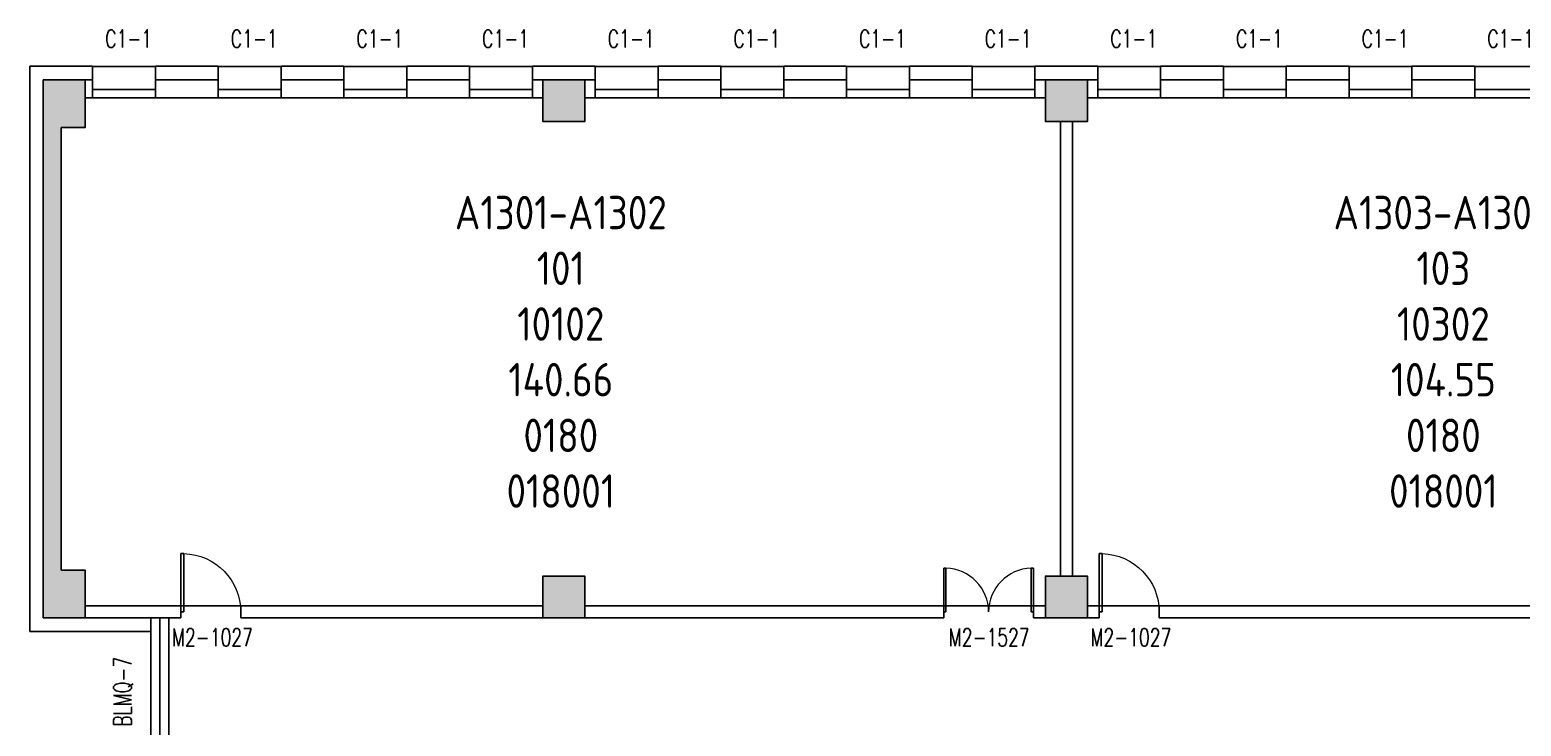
# Model space of a CAD drawing. Extents: x 1914783 to 1990581, y 313528 to 416301.
# Drawn here: x 1915419 to 1940345, y 404654 to 416301 of the extents above; entities that cross this region are included whole.
import ezdxf

# ---------------------------------------------------------------- set-up
doc = ezdxf.new("R2010")
doc.units = 0
doc.header["$LTSCALE"] = 1000
doc.header["$MEASUREMENT"] = 0
for name, color, linetype in [('body', 30, 'Continuous'), ('RM$', 5, 'Continuous'), ('RM$TXT', 5, 'Continuous')]:
    doc.layers.add(name, color=color, linetype=linetype)
doc.styles.add('_TCH_WINDOW', font='txt.shx', dxfattribs={"height": 3.5, "bigfont": 'hztxt.shx'})
doc.styles.get("Standard").update_dxf_attribs({"font": 'gbenor.shx', "bigfont": 'gbcbig.shx'})

# ---------------------------------------------------------------- blocks, each defined once
blk = doc.blocks.new('$WINLIB2D$00000004')
for p, q in [((-0.5, 0.5), (0.5, 0.5)), ((-0.5, 0.241), (0.5, 0.241)), ((-0.5, -0.5), (0.5, -0.5))]:
    blk.add_line(p, q)
blk = doc.blocks.new('$DorLib2D$00000002')
for p, q in [((-0.5, 0), (-0.5, 0.4875)), ((-0.475, 0.4875), (-0.5, 0.4875)), ((-0.475, 0), (-0.475, 0.4875)), ((0.475, 0), (0.475, 0.4875)), ((0.475, 0.4875), (0.5, 0.4875)), ((0.5, 0), (0.5, 0.4875)), ((-0.5, 0), (-0.475, 0)), ((0.5, 0), (0.475, 0))]:
    blk.add_line(p, q)
at = {"lineweight": 13}
for centre, start, end in [((-0.4875, 0), 0, 88.53072), ((0.4875, 0), 91.46928, 180)]:
    blk.add_arc(centre, 0.4875, start, end, dxfattribs=at)
blk = doc.blocks.new('$DorLib2D$00000001')
for p, q in [((0.45, 0.975), (0.5, 0.975)), ((0.45, 0), (0.45, 0.975)), ((0.5, 0), (0.5, 0.975)), ((0.5, 0), (0.45, 0))]:
    blk.add_line(p, q)
at = {"lineweight": 13}
blk.add_arc((0.475, 0), 0.975, 91.4693, 180, dxfattribs=at)

msp = doc.modelspace()

# ---------------------------------------------------------------- hatches: boundary and pattern name
at = {"layer": 'body'}
for points in [[(1915644, 414665), (1916344, 414665), (1916344, 415465), (1915644, 415465)], [(1923994, 414765), (1924694, 414765), (1924694, 415465), (1923994, 415465)], [(1932394, 414765), (1933094, 414765), (1933094, 415465), (1932394, 415465)], [(1915644, 407265), (1915944, 407265), (1915944, 414665), (1915644, 414665)], [(1915644, 406464), (1916344, 406464), (1916344, 407265), (1915644, 407265)], [(1923994, 406464), (1924694, 406464), (1924694, 407164), (1923994, 407164)], [(1932394, 406464), (1933094, 406464), (1933094, 407164), (1932394, 407164)]]:
    msp.add_hatch(color=256, dxfattribs=at).paths.add_polyline_path(points)

# ---------------------------------------------------------------- linework, layer by layer
for p, q in [((1916469, 415690), (1915419, 415690)), ((1915419, 415690), (1915419, 406240)), ((1916469, 415690), (1916469, 415465)), ((1918569, 415690), (1917519, 415690)), ((1917519, 415690), (1917519, 415465)), ((1918569, 415690), (1918569, 415465)), ((1920669, 415690), (1919619, 415690)), ((1919619, 415690), (1919619, 415465)), ((1920669, 415690), (1920669, 415465)), ((1922769, 415690), (1921719, 415690)), ((1921719, 415690), (1921719, 415465)), ((1922769, 415690), (1922769, 415465)), ((1924344, 415690), (1923819, 415690)), ((1923819, 415690), (1923819, 415465)), ((1924869, 415690), (1924344, 415690)), ((1924869, 415690), (1924869, 415465)), ((1926969, 415690), (1925919, 415690)), ((1925919, 415690), (1925919, 415465)), ((1926969, 415690), (1926969, 415465)), ((1929069, 415690), (1928019, 415690)), ((1928019, 415690), (1928019, 415465)), ((1929069, 415690), (1929069, 415465)), ((1931169, 415690), (1930119, 415690)), ((1930119, 415690), (1930119, 415465)), ((1931169, 415690), (1931169, 415465)), ((1932744, 415690), (1932219, 415690)), ((1932219, 415690), (1932219, 415465)), ((1933269, 415690), (1932744, 415690)), ((1933269, 415690), (1933269, 415465)), ((1935369, 415690), (1934319, 415690)), ((1934319, 415690), (1934319, 415465)), ((1935369, 415690), (1935369, 415465)), ((1937469, 415690), (1936419, 415690)), ((1936419, 415690), (1936419, 415465)), ((1937469, 415690), (1937469, 415465)), ((1939569, 415690), (1938519, 415690)), ((1938519, 415690), (1938519, 415465)), ((1939569, 415690), (1939569, 415465)), ((1916344, 415465), (1915644, 415465)), ((1915644, 415465), (1915644, 414665)), ((1916469, 415465), (1916344, 415465)), ((1916344, 414665), (1916344, 415465)), ((1916469, 415165), (1916469, 415465)), ((1918569, 415465), (1917519, 415465)), ((1917519, 415465), (1917519, 415165)), ((1918569, 415165), (1918569, 415465)), ((1920669, 415465), (1919619, 415465)), ((1919619, 415465), (1919619, 415165)), ((1920669, 415165), (1920669, 415465)), ((1922769, 415465), (1921719, 415465)), ((1921719, 415465), (1921719, 415165)), ((1922769, 415165), (1922769, 415465)), ((1923994, 415465), (1923819, 415465)), ((1923819, 415465), (1923819, 415165)), ((1924694, 415465), (1923994, 415465)), ((1923994, 415465), (1923994, 414765)), ((1924869, 415465), (1924694, 415465)), ((1924694, 414765), (1924694, 415465)), ((1924869, 415165), (1924869, 415465)), ((1926969, 415465), (1925919, 415465)), ((1925919, 415465), (1925919, 415165)), ((1926969, 415165), (1926969, 415465)), ((1929069, 415465), (1928019, 415465)), ((1928019, 415465), (1928019, 415165)), ((1929069, 415165), (1929069, 415465)), ((1931169, 415465), (1930119, 415465)), ((1930119, 415465), (1930119, 415165)), ((1931169, 415165), (1931169, 415465)), ((1932394, 415465), (1932219, 415465)), ((1932219, 415465), (1932219, 415165)), ((1933094, 415465), (1932394, 415465)), ((1932394, 415465), (1932394, 414765)), ((1933269, 415465), (1933094, 415465)), ((1933094, 414765), (1933094, 415465)), ((1933269, 415165), (1933269, 415465)), ((1935369, 415465), (1934319, 415465)), ((1934319, 415465), (1934319, 415165)), ((1935369, 415165), (1935369, 415465)), ((1937469, 415465), (1936419, 415465)), ((1936419, 415465), (1936419, 415165)), ((1937469, 415165), (1937469, 415465)), ((1939569, 415465), (1938519, 415465)), ((1938519, 415465), (1938519, 415165)), ((1939569, 415165), (1939569, 415465)), ((1916344, 415165), (1916469, 415165)), ((1917519, 415165), (1918569, 415165)), ((1919619, 415165), (1920669, 415165)), ((1921719, 415165), (1922769, 415165)), ((1923819, 415165), (1923994, 415165)), ((1924694, 415165), (1924869, 415165)), ((1925919, 415165), (1926969, 415165)), ((1928019, 415165), (1929069, 415165)), ((1930119, 415165), (1931169, 415165)), ((1932219, 415165), (1932394, 415165)), ((1933094, 415165), (1933269, 415165)), ((1934319, 415165), (1935369, 415165)), ((1936419, 415165), (1937469, 415165)), ((1938519, 415165), (1939569, 415165)), ((1923994, 414765), (1924694, 414765)), ((1932394, 414765), (1933094, 414765)), ((1932644, 407164), (1932644, 414765)), ((1932844, 407164), (1932844, 414765)), ((1915644, 414665), (1915644, 407265)), ((1915944, 414665), (1915944, 407265)), ((1915944, 414665), (1916344, 414665)), ((1915644, 407265), (1915644, 406464)), ((1916344, 407265), (1915944, 407265)), ((1916344, 406464), (1916344, 407265)), ((1924694, 407164), (1923994, 407164)), ((1923994, 407164), (1923994, 406464)), ((1924694, 406464), (1924694, 407164)), ((1933094, 407164), (1932394, 407164)), ((1932394, 407164), (1932394, 406464)), ((1933094, 406464), (1933094, 407164)), ((1916344, 406665), (1917444, 406665)), ((1917944, 406665), (1917444, 406665)), ((1917944, 406464), (1917944, 406665)), ((1923994, 406665), (1918944, 406665)), ((1918944, 406665), (1918944, 406464)), ((1930694, 406665), (1924694, 406665)), ((1930694, 406464), (1930694, 406665)), ((1932394, 406665), (1932194, 406665)), ((1932194, 406665), (1932194, 406464)), ((1933294, 406665), (1933094, 406665)), ((1933294, 406464), (1933294, 406665)), ((1940794, 406665), (1934294, 406665)), ((1934294, 406665), (1934294, 406464)), ((1915644, 406464), (1916344, 406464)), ((1916344, 406464), (1917444, 406464)), ((1917444, 406464), (1917444, 404065)), ((1917444, 406464), (1917944, 406464)), ((1917594, 406464), (1917594, 404065)), ((1917744, 406464), (1917744, 404065)), ((1918944, 406464), (1923994, 406464)), ((1923994, 406464), (1924694, 406464)), ((1924694, 406464), (1930694, 406464)), ((1932194, 406464), (1932394, 406464)), ((1932394, 406464), (1933094, 406464)), ((1933094, 406464), (1933294, 406464)), ((1934294, 406464), (1940794, 406464)), ((1915419, 406240), (1917444, 406240))]:
    msp.add_line(p, q, dxfattribs=at)
at = {"layer": 'RM$'}
for points in [[(1915944, 414665), (1916344, 414665), (1916344, 415165), (1923994, 415165), (1923994, 414765), (1924694, 414765), (1924694, 415165), (1932394, 415165), (1932394, 414765), (1932644, 414765), (1932644, 407165), (1932394, 407165), (1932394, 406665), (1924694, 406665), (1924694, 407165), (1923994, 407165), (1923994, 406665), (1916344, 406665), (1916344, 407265), (1915944, 407265)], [(1932844, 414765), (1933094, 414765), (1933094, 415165), (1940794, 415165), (1940794, 414765), (1941494, 414765), (1941494, 415165), (1945244, 415165), (1945244, 406665), (1941494, 406665), (1941494, 407165), (1940794, 407165), (1940794, 406665), (1933094, 406665), (1933094, 407165), (1932844, 407165)]]:
    msp.add_lwpolyline(points, close=True, dxfattribs=at)

# ---------------------------------------------------------------- block references
at = {"layer": 'body'}
ref = msp.add_blockref('$WINLIB2D$00000004', (1916994, 415427), dxfattribs=dict(at, xscale=1050, yscale=525, zscale=1050, rotation=180))
ref.add_attrib('A', 'C1-1', (1916679, 416003), dxfattribs={"height": 297.5, "style": '_TCH_WINDOW', "width": 0.705882})
ref = msp.add_blockref('$WINLIB2D$00000004', (1919094, 415427), dxfattribs=dict(at, xscale=1050, yscale=525, zscale=1050, rotation=180))
ref.add_attrib('A', 'C1-1', (1918779, 416003), dxfattribs={"height": 297.5, "style": '_TCH_WINDOW', "width": 0.705882})
ref = msp.add_blockref('$WINLIB2D$00000004', (1921194, 415427), dxfattribs=dict(at, xscale=1050, yscale=525, zscale=1050, rotation=180))
ref.add_attrib('A', 'C1-1', (1920879, 416003), dxfattribs={"height": 297.5, "style": '_TCH_WINDOW', "width": 0.705882})
ref = msp.add_blockref('$WINLIB2D$00000004', (1923294, 415427), dxfattribs=dict(at, xscale=1050, yscale=525, zscale=1050, rotation=180))
ref.add_attrib('A', 'C1-1', (1922979, 416003), dxfattribs={"height": 297.5, "style": '_TCH_WINDOW', "width": 0.705882})
ref = msp.add_blockref('$WINLIB2D$00000004', (1925394, 415427), dxfattribs=dict(at, xscale=1050, yscale=525, zscale=1050, rotation=180))
ref.add_attrib('A', 'C1-1', (1925079, 416003), dxfattribs={"height": 297.5, "style": '_TCH_WINDOW', "width": 0.705882})
ref = msp.add_blockref('$WINLIB2D$00000004', (1927494, 415427), dxfattribs=dict(at, xscale=1050, yscale=525, zscale=1050, rotation=180))
ref.add_attrib('A', 'C1-1', (1927179, 416003), dxfattribs={"height": 297.5, "style": '_TCH_WINDOW', "width": 0.705882})
ref = msp.add_blockref('$WINLIB2D$00000004', (1929594, 415427), dxfattribs=dict(at, xscale=1050, yscale=525, zscale=1050, rotation=180))
ref.add_attrib('A', 'C1-1', (1929279, 416003), dxfattribs={"height": 297.5, "style": '_TCH_WINDOW', "width": 0.705882})
ref = msp.add_blockref('$WINLIB2D$00000004', (1931694, 415427), dxfattribs=dict(at, xscale=1050, yscale=525, zscale=1050, rotation=180))
ref.add_attrib('A', 'C1-1', (1931379, 416003), dxfattribs={"height": 297.5, "style": '_TCH_WINDOW', "width": 0.705882})
ref = msp.add_blockref('$WINLIB2D$00000004', (1933794, 415427), dxfattribs=dict(at, xscale=1050, yscale=525, zscale=1050, rotation=180))
ref.add_attrib('A', 'C1-1', (1933479, 416003), dxfattribs={"height": 297.5, "style": '_TCH_WINDOW', "width": 0.705882})
ref = msp.add_blockref('$WINLIB2D$00000004', (1935894, 415427), dxfattribs=dict(at, xscale=1050, yscale=525, zscale=1050, rotation=180))
ref.add_attrib('A', 'C1-1', (1935579, 416003), dxfattribs={"height": 297.5, "style": '_TCH_WINDOW', "width": 0.705882})
ref = msp.add_blockref('$WINLIB2D$00000004', (1937994, 415427), dxfattribs=dict(at, xscale=1050, yscale=525, zscale=1050, rotation=180))
ref.add_attrib('A', 'C1-1', (1937679, 416003), dxfattribs={"height": 297.5, "style": '_TCH_WINDOW', "width": 0.705882})
ref = msp.add_blockref('$WINLIB2D$00000004', (1940094, 415427), dxfattribs=dict(at, xscale=1050, yscale=525, zscale=1050, rotation=180))
ref.add_attrib('A', 'C1-1', (1939779, 416003), dxfattribs={"height": 297.5, "style": '_TCH_WINDOW', "width": 0.705882})
ref = msp.add_blockref('$DorLib2D$00000001', (1918444, 406565), dxfattribs=dict(at, xscale=-1000, yscale=1000, zscale=-1000, rotation=4.833410587928281e-11))
ref.add_attrib('A', 'M2-1027', (1917797, 405991), dxfattribs={"height": 297.5, "style": '_TCH_WINDOW', "width": 0.705882})
ref = msp.add_blockref('$DorLib2D$00000001', (1933794, 406565), dxfattribs=dict(at, xscale=-1000, yscale=1000, zscale=-1000, rotation=2.432627117084082e-11))
ref.add_attrib('A', 'M2-1027', (1933147, 405991), dxfattribs={"height": 297.5, "style": '_TCH_WINDOW', "width": 0.705882})
ref = msp.add_blockref('$DorLib2D$00000002', (1931444, 406565), dxfattribs=dict(at, xscale=1500, yscale=1500, zscale=1500, rotation=4.580675624641443e-11))
ref.add_attrib('A', 'M2-1527', (1930779, 405991), dxfattribs={"height": 297.5, "style": '_TCH_WINDOW', "width": 0.705882})

# ---------------------------------------------------------------- texts
at = {"layer": 'body', "style": '_TCH_WINDOW', "width": 0.705882}
msp.add_text('BLMQ-7', height=297.5, rotation=90, dxfattribs=at).set_placement((1917117, 404644))
at = {"layer": 'RM$TXT', "char_height": 558.8, "attachment_point": 8}
for s, insert in [('A1301-A1302^M^J101^M^J10102^M^J140.66^M^J0180^M^J018001^M^J', (1924294, 408307)), ('A1303-A1304^M^J103^M^J10302^M^J104.55^M^J0180^M^J018001^M^J', (1939044, 408307))]:
    msp.add_mtext(s, dxfattribs=dict(at, insert=insert))

doc.saveas('drawing.dxf')
